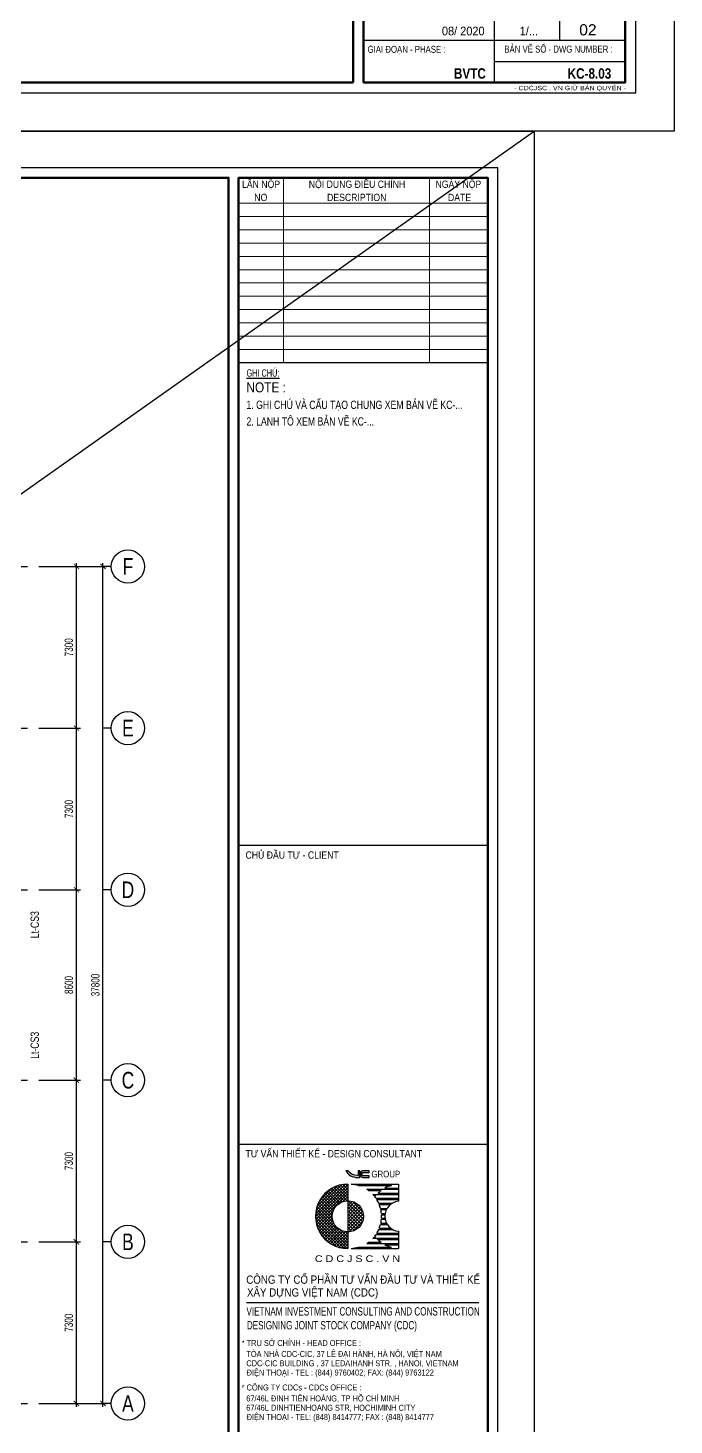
# Model space of a CAD drawing. Header units: millimetres. Extents: x 0 to 132458, y 0 to 365310.
# Drawn here: x 103290 to 132458, y 119774 to 182867 of the extents above; entities that cross this region are included whole.
import ezdxf
from ezdxf.enums import TextEntityAlignment as Align

# ---------------------------------------------------------------- set-up
doc = ezdxf.new("R2010")
doc.units = ezdxf.units.MM
doc.header["$LTSCALE"] = 400
doc.header["$PDSIZE"] = -2
doc.linetypes.add('CENTER2', pattern=[1.125, 0.75, -0.125, 0.125, -0.125])
doc.layers.get('0').update_dxf_attribs({"lineweight": 5})
doc.layers.get('Defpoints').update_dxf_attribs({"color": 2})
doc.layers.add('02.CDC.DIM', color=1, linetype='Continuous', lineweight=20)
for name, color, linetype in [('CDC -TEXT KHUNG', 7, 'Continuous'), ('CDC-KHUNGTEN', 9, 'Continuous'), ('CDC.01.AXIS', 160, 'CENTER2'), ('CDC.02.DIM', 1, 'Continuous'), ('CDC.06.TEXT', 2, 'Continuous')]:
    doc.layers.add(name, color=color, linetype=linetype)
doc.layers.add('KCS_Plotter', color=11, linetype='Continuous', plot=False)
doc.styles.add('ARIAL', font='arial.ttf', dxfattribs={"width": 0.6})
doc.styles.add('Arial_4', font='arial.ttf', dxfattribs={"width": 0.75, "height": 3})
doc.styles.add('Arial_B_3', font='arialbd.ttf', dxfattribs={"width": 0.75, "height": 3})
doc.styles.add('BIGTEXT', font='arial.ttf', dxfattribs={"width": 0.8})
doc.styles.add('KCS_SMTEXT', font='arial.ttf', dxfattribs={"width": 0.7})
doc.styles.add('KT CDC', font='arial.ttf', dxfattribs={"width": 0.85, "height": 200})
doc.dimstyles.new('KCS_DIM150', dxfattribs={"dimscale": 150, "dimtxt": 2.5, "dimasz": 1.6, "dimexe": 1.2, "dimexo": 0, "dimgap": 1, "dimtad": 1, "dimdec": 0, "dimzin": 0, "dimdsep": 46, "dimtxsty": 'KCS_SMTEXT', "dimblk": 'ARCHTICK', "dimcen": 0, "dimdle": 1, "dimclrd": 256, "dimclre": 256, "dimclrt": 2, "dimadec": 0, "dimazin": 0, "dimtfac": 1, "dimtdec": 0, "dimtix": 1, "dimtmove": 2, "dimatfit": 3, "dimfxl": 1, "dimtolj": 1, "dimtzin": 0, "dimarcsym": 0})

# ---------------------------------------------------------------- blocks, each defined once
blk = doc.blocks.new('_ArchTick')
at = {"color": 0, "linetype": 'ByBlock', "const_width": 0.15}
blk.add_lwpolyline([(-0.5, -0.5), (0.5, 0.5)], dxfattribs=at)
blk = doc.blocks.new('*D168')
at = {"layer": 'CDC.02.DIM', "lineweight": -2, "ltscale": 10, "transparency": 16777216}
for p, q in [((105477, 120597), (105477, 128197)), ((104277, 128047), (105657, 128047)), ((104277, 120747), (105657, 120747))]:
    blk.add_line(p, q, dxfattribs=at)
at = {"layer": 'Defpoints', "color": 0, "ltscale": 10, "transparency": 16777216}
for p in [(104277, 128047), (105477, 128047), (104277, 120747)]:
    blk.add_point(p, dxfattribs=at)
at = {"layer": 'CDC.02.DIM', "lineweight": -2, "ltscale": 10, "transparency": 16777216, "xscale": 240, "yscale": 240, "zscale": 240}
for p, rotation in [((105477, 128047), 90), ((105477, 120747), 270)]:
    blk.add_blockref('_ArchTick', p, dxfattribs=dict(at, rotation=rotation))
at = {"layer": 'CDC.02.DIM', "color": 2, "ltscale": 10, "transparency": 16777216, "insert": (105135, 124397), "char_height": 375, "attachment_point": 5, "rotation": 90, "style": 'KCS_SMTEXT'}
blk.add_mtext('\\A1;7300', dxfattribs=at)
blk = doc.blocks.new('*D169')
at = {"layer": 'CDC.02.DIM', "lineweight": -2, "ltscale": 10, "transparency": 16777216}
for p, q in [((104277, 135347), (105657, 135347)), ((105477, 127897), (105477, 135497)), ((104277, 128047), (105657, 128047))]:
    blk.add_line(p, q, dxfattribs=at)
at = {"layer": 'Defpoints', "color": 0, "ltscale": 10, "transparency": 16777216}
for p in [(104277, 135347), (105477, 135347), (104277, 128047)]:
    blk.add_point(p, dxfattribs=at)
at = {"layer": 'CDC.02.DIM', "lineweight": -2, "ltscale": 10, "transparency": 16777216, "xscale": 240, "yscale": 240, "zscale": 240}
for p, rotation in [((105477, 135347), 90), ((105477, 128047), 270)]:
    blk.add_blockref('_ArchTick', p, dxfattribs=dict(at, rotation=rotation))
at = {"layer": 'CDC.02.DIM', "color": 2, "ltscale": 10, "transparency": 16777216, "insert": (105135, 131697), "char_height": 375, "attachment_point": 5, "rotation": 90, "style": 'KCS_SMTEXT'}
blk.add_mtext('\\A1;7300', dxfattribs=at)
blk = doc.blocks.new('*D170')
at = {"layer": 'CDC.02.DIM', "lineweight": -2, "ltscale": 10, "transparency": 16777216}
for p, q in [((104277, 143947), (105657, 143947)), ((105477, 135197), (105477, 144097)), ((104277, 135347), (105657, 135347))]:
    blk.add_line(p, q, dxfattribs=at)
at = {"layer": 'Defpoints', "color": 0, "ltscale": 10, "transparency": 16777216}
for p in [(104277, 143947), (105477, 143947), (104277, 135347)]:
    blk.add_point(p, dxfattribs=at)
at = {"layer": 'CDC.02.DIM', "lineweight": -2, "ltscale": 10, "transparency": 16777216, "xscale": 240, "yscale": 240, "zscale": 240}
for p, rotation in [((105477, 143947), 90), ((105477, 135347), 270)]:
    blk.add_blockref('_ArchTick', p, dxfattribs=dict(at, rotation=rotation))
at = {"layer": 'CDC.02.DIM', "color": 2, "ltscale": 10, "transparency": 16777216, "insert": (105136, 139647), "char_height": 375, "attachment_point": 5, "rotation": 90, "style": 'KCS_SMTEXT'}
blk.add_mtext('\\A1;8600', dxfattribs=at)
blk = doc.blocks.new('*D171')
at = {"layer": 'CDC.02.DIM', "lineweight": -2, "ltscale": 10, "transparency": 16777216}
for p, q in [((104277, 151247), (105657, 151247)), ((105477, 143797), (105477, 151397)), ((104277, 143947), (105657, 143947))]:
    blk.add_line(p, q, dxfattribs=at)
at = {"layer": 'Defpoints', "color": 0, "ltscale": 10, "transparency": 16777216}
for p in [(104277, 151247), (105477, 151247), (104277, 143947)]:
    blk.add_point(p, dxfattribs=at)
at = {"layer": 'CDC.02.DIM', "lineweight": -2, "ltscale": 10, "transparency": 16777216, "xscale": 240, "yscale": 240, "zscale": 240}
for p, rotation in [((105477, 151247), 90), ((105477, 143947), 270)]:
    blk.add_blockref('_ArchTick', p, dxfattribs=dict(at, rotation=rotation))
at = {"layer": 'CDC.02.DIM', "color": 2, "ltscale": 10, "transparency": 16777216, "insert": (105135, 147597), "char_height": 375, "attachment_point": 5, "rotation": 90, "style": 'KCS_SMTEXT'}
blk.add_mtext('\\A1;7300', dxfattribs=at)
blk = doc.blocks.new('*D172')
at = {"layer": 'CDC.02.DIM', "lineweight": -2, "ltscale": 10, "transparency": 16777216}
for p, q in [((104277, 158547), (105657, 158547)), ((105477, 151097), (105477, 158697)), ((104277, 151247), (105657, 151247))]:
    blk.add_line(p, q, dxfattribs=at)
at = {"layer": 'Defpoints', "color": 0, "ltscale": 10, "transparency": 16777216}
for p in [(104277, 158547), (105477, 158547), (104277, 151247)]:
    blk.add_point(p, dxfattribs=at)
at = {"layer": 'CDC.02.DIM', "lineweight": -2, "ltscale": 10, "transparency": 16777216, "xscale": 240, "yscale": 240, "zscale": 240}
for p, rotation in [((105477, 158547), 90), ((105477, 151247), 270)]:
    blk.add_blockref('_ArchTick', p, dxfattribs=dict(at, rotation=rotation))
at = {"layer": 'CDC.02.DIM', "color": 2, "ltscale": 10, "transparency": 16777216, "insert": (105135, 154897), "char_height": 375, "attachment_point": 5, "rotation": 90, "style": 'KCS_SMTEXT'}
blk.add_mtext('\\A1;7300', dxfattribs=at)
blk = doc.blocks.new('*D173')
at = {"layer": 'CDC.02.DIM', "lineweight": -2, "ltscale": 10, "transparency": 16777216}
for p, q in [((104277, 158547), (106857, 158547)), ((106677, 120597), (106677, 158697)), ((104277, 120747), (106857, 120747))]:
    blk.add_line(p, q, dxfattribs=at)
at = {"layer": 'Defpoints', "color": 0, "ltscale": 10, "transparency": 16777216}
for p in [(104277, 158547), (106677, 158547), (104277, 120747)]:
    blk.add_point(p, dxfattribs=at)
at = {"layer": 'CDC.02.DIM', "lineweight": -2, "ltscale": 10, "transparency": 16777216, "xscale": 240, "yscale": 240, "zscale": 240}
for p, rotation in [((106677, 158547), 90), ((106677, 120747), 270)]:
    blk.add_blockref('_ArchTick', p, dxfattribs=dict(at, rotation=rotation))
at = {"layer": 'CDC.02.DIM', "color": 2, "ltscale": 10, "transparency": 16777216, "insert": (106335, 139647), "char_height": 375, "attachment_point": 5, "rotation": 90, "style": 'KCS_SMTEXT'}
blk.add_mtext('\\A1;37800', dxfattribs=at)
blk = doc.blocks.new('_Axis name')
at = {"layer": 'CDC.02.DIM'}
blk.add_line((0, 2.5), (0, 0), dxfattribs=at)
blk.add_circle((0, 7.5), 5, dxfattribs=at)
at = {"layer": 'CDC.02.DIM', "style": 'BIGTEXT', "width": 0.75}
blk.add_attdef('.', text='', height=5, dxfattribs=at).set_placement((0, 7.5), align=Align.MIDDLE)
blk = doc.blocks.new('CDTA1')
at = {"layer": 'CDC-KHUNGTEN', "color": 6, "lineweight": 25}
blk.add_line((0, 90), (-75, 90), dxfattribs=at)
at = {"layer": 'CDC-KHUNGTEN', "color": 6, "style": 'KT CDC', "width": 0.85}
blk.add_text('CHỦ ĐẦU TƯ - CLIENT', height=2.2, dxfattribs=at).set_placement((-72.93, 86))
blk = doc.blocks.new('LOGOmoi')
at = {"layer": 'CDC -TEXT KHUNG'}
h = blk.add_hatch(color=1, dxfattribs=at)
h.paths.add_polyline_path([(1.46, 5.45), (1.26, 5.45), (1.26, 4.88), (1.21, 4.88, -0.237912), (0.06, 5.45), (-0.2, 5.45, 0.272847), (1.14, 4.66), (1.46, 4.66)])
h.paths.add_polyline_path([(2.59, 5.45), (1.8, 5.45, 0.414214), (1.54, 5.2), (1.54, 4.92, 0.414214), (1.8, 4.66), (2.59, 4.66), (2.59, 4.87), (1.8, 4.87, -0.414214), (1.74, 4.92), (1.74, 5.2, -0.414214), (1.8, 5.25), (2.59, 5.25)])
h = blk.add_hatch(dxfattribs=at)
h.set_pattern_fill('ANSI37', color=102, scale=2.293939, angle=360, style=0)
h.set_pattern_definition([(45, (-2844.4439, 636.61023), (-0.178426552, 0.178426553), []), (135, (-2844.4439, 636.61023), (-0.178426552, -0.178426553), [])])
edge = h.paths.add_edge_path()
edge.add_arc((0.02, 0), 1.87, 90, 270)
edge.add_line((0.02, -1.88), (0.02, -3.84))
edge.add_line((0.02, -3.84), (-0.17, -3.84))
edge.add_line((-0.17, -3.84), (-0.36, -3.83))
edge.add_line((-0.36, -3.83), (-0.55, -3.8))
edge.add_line((-0.55, -3.8), (-0.73, -3.77))
edge.add_line((-0.73, -3.77), (-0.92, -3.73))
edge.add_line((-0.92, -3.73), (-1.1, -3.68))
edge.add_line((-1.1, -3.68), (-1.28, -3.62))
edge.add_line((-1.28, -3.62), (-1.45, -3.55))
edge.add_line((-1.45, -3.55), (-1.63, -3.48))
edge.add_line((-1.63, -3.48), (-1.79, -3.39))
edge.add_line((-1.79, -3.39), (-1.96, -3.3))
edge.add_line((-1.96, -3.3), (-2.12, -3.2))
edge.add_line((-2.12, -3.2), (-2.27, -3.09))
edge.add_line((-2.27, -3.09), (-2.42, -2.97))
edge.add_line((-2.42, -2.97), (-2.56, -2.85))
edge.add_line((-2.56, -2.85), (-2.7, -2.72))
edge.add_line((-2.7, -2.72), (-2.83, -2.58))
edge.add_line((-2.83, -2.58), (-2.95, -2.44))
edge.add_line((-2.95, -2.44), (-3.07, -2.29))
edge.add_line((-3.07, -2.29), (-3.18, -2.14))
edge.add_line((-3.18, -2.14), (-3.28, -1.98))
edge.add_line((-3.28, -1.98), (-3.37, -1.81))
edge.add_line((-3.37, -1.81), (-3.46, -1.64))
edge.add_line((-3.46, -1.64), (-3.53, -1.47))
edge.add_line((-3.53, -1.47), (-3.6, -1.3))
edge.add_line((-3.6, -1.3), (-3.66, -1.12))
edge.add_line((-3.66, -1.12), (-3.71, -0.93))
edge.add_line((-3.71, -0.93), (-3.75, -0.75))
edge.add_line((-3.75, -0.75), (-3.79, -0.56))
edge.add_line((-3.79, -0.56), (-3.81, -0.38))
edge.add_line((-3.81, -0.38), (-3.82, -0.19))
edge.add_line((-3.82, -0.19), (-3.83, 0))
edge.add_line((-3.83, 0), (-3.82, 0.19))
edge.add_line((-3.82, 0.19), (-3.81, 0.38))
edge.add_line((-3.81, 0.38), (-3.79, 0.56))
edge.add_line((-3.79, 0.56), (-3.75, 0.75))
edge.add_line((-3.75, 0.75), (-3.71, 0.93))
edge.add_line((-3.71, 0.93), (-3.66, 1.12))
edge.add_line((-3.66, 1.12), (-3.6, 1.3))
edge.add_line((-3.6, 1.3), (-3.53, 1.47))
edge.add_line((-3.53, 1.47), (-3.46, 1.64))
edge.add_line((-3.46, 1.64), (-3.37, 1.81))
edge.add_line((-3.37, 1.81), (-3.28, 1.98))
edge.add_line((-3.28, 1.98), (-3.18, 2.14))
edge.add_line((-3.18, 2.14), (-3.07, 2.29))
edge.add_line((-3.07, 2.29), (-2.95, 2.44))
edge.add_line((-2.95, 2.44), (-2.83, 2.58))
edge.add_line((-2.83, 2.58), (-2.7, 2.72))
edge.add_line((-2.7, 2.72), (-2.56, 2.85))
edge.add_line((-2.56, 2.85), (-2.42, 2.97))
edge.add_line((-2.42, 2.97), (-2.27, 3.09))
edge.add_line((-2.27, 3.09), (-2.12, 3.2))
edge.add_line((-2.12, 3.2), (-1.96, 3.3))
edge.add_line((-1.96, 3.3), (-1.79, 3.39))
edge.add_line((-1.79, 3.39), (-1.63, 3.48))
edge.add_line((-1.63, 3.48), (-1.45, 3.55))
edge.add_line((-1.45, 3.55), (-1.28, 3.62))
edge.add_line((-1.28, 3.62), (-1.1, 3.68))
edge.add_line((-1.1, 3.68), (-0.92, 3.73))
edge.add_line((-0.92, 3.73), (-0.73, 3.77))
edge.add_line((-0.73, 3.77), (-0.55, 3.8))
edge.add_line((-0.55, 3.8), (-0.36, 3.83))
edge.add_line((-0.36, 3.83), (-0.17, 3.84))
edge.add_line((-0.17, 3.84), (0.02, 3.84))
edge.add_line((0.02, 3.84), (0.02, 1.87))
h = blk.add_hatch(dxfattribs=at)
h.set_pattern_fill('ANSI37', color=1, scale=2.293939, angle=360, style=0)
h.set_pattern_definition([(45, (-486.53502, -144.21504), (-0.20275745, 0.20275745), []), (135, (-486.53502, -144.21504), (-0.20275745, -0.20275745), [])])
h.paths.add_polyline_path([(0.02, 1.87), (0.02, -1.81), (0.02, -1.88, 0.414214), (1.89, 0, 0.414214)])
at = {"layer": 'CDC -TEXT KHUNG', "color": 102}
for p, q in [((0.02, 3.84), (0.02, -1.81)), ((0.42, 3.85), (6.1, 3.85)), ((1.28, 3.7), (5.24, 3.7)), ((2.3, 3.24), (6.1, 3.24)), ((4.47, 3.39), (6.1, 3.39)), ((6.1, 3.85), (6.1, 1.81)), ((2.51, 3.09), (4.01, 3.09)), ((3.03, 2.63), (6.1, 2.63)), ((3.16, 2.49), (3.36, 2.49)), ((3.4, 2.17), (6.1, 2.17)), ((3.49, 2.03), (6.1, 2.03)), ((3.64, 2.78), (6.1, 2.78)), ((3.74, 1.57), (5.37, 1.57)), ((3.8, 1.42), (5.15, 1.42)), ((3.95, 0.96), (4.75, 0.96)), ((3.98, 0.81), (4.66, 0.81)), ((4.05, 0.35), (4.51, 0.35)), ((4.06, 0.2), (4.49, 0.2)), ((3.74, -1.57), (5.37, -1.57)), ((3.8, -1.42), (5.15, -1.42)), ((3.95, -0.96), (4.75, -0.96)), ((3.98, -0.81), (4.66, -0.81)), ((4.05, -0.35), (4.51, -0.35)), ((4.06, -0.2), (4.49, -0.2)), ((0.02, -1.81), (0.02, -3.84)), ((2.51, -3.09), (4.01, -3.09)), ((3.03, -2.63), (6.1, -2.63)), ((3.16, -2.49), (3.36, -2.49)), ((3.4, -2.17), (6.1, -2.17)), ((3.49, -2.03), (6.1, -2.03)), ((3.64, -2.78), (6.1, -2.78)), ((6.1, -1.79), (6.1, -3.84)), ((0.01, -3.84), (0.02, -3.84)), ((0.42, -3.84), (6.1, -3.84)), ((1.28, -3.7), (5.24, -3.7)), ((2.3, -3.24), (6.1, -3.24)), ((4.47, -3.39), (6.1, -3.39))]:
    blk.add_line(p, q, dxfattribs=at)
at = {"layer": 'CDC -TEXT KHUNG'}
blk.add_line((3.78, 1.21), (3.78, 1.21), dxfattribs=at)
at = {"layer": 'CDC -TEXT KHUNG', "color": 1}
for points in [[(1.46, 5.45), (1.26, 5.45), (1.26, 4.88), (1.21, 4.88, -0.237912), (0.06, 5.45), (-0.2, 5.45, 0.272847), (1.14, 4.66), (1.46, 4.66)], [(2.59, 5.45), (1.8, 5.45, 0.414214), (1.54, 5.2), (1.54, 4.92, 0.414214), (1.8, 4.66), (2.59, 4.66), (2.59, 4.87), (1.8, 4.87, -0.414214), (1.74, 4.92), (1.74, 5.2, -0.414214), (1.8, 5.25), (2.59, 5.25)]]:
    blk.add_lwpolyline(points, format="xyb", close=True, dxfattribs=at)
at = {"layer": 'CDC -TEXT KHUNG', "color": 102}
blk.add_circle((0.02, 0), 1.87, dxfattribs=at)
blk.add_arc((0, 0), 3.85, 89.7449, 270.2551, dxfattribs=at)
at = {"layer": 'CDC -TEXT KHUNG', "color": 112}
blk.add_ellipse((0.22, 0), major_axis=(-2.72, 2.72), ratio=1, start_param=-1.064136, end_param=-0.838054, dxfattribs=at)
at = {"layer": 'CDC -TEXT KHUNG', "color": 102}
for centre, major_axis, start_param, end_param in [((0.22, 0), (-2.72, 2.72), -1.423028, -1.355019), ((6.3, 0), (2.72, 2.72), 1.064136, 1.278853), ((0.22, 0), (2.72, 2.72), 6.199614, 6.251308), ((6.3, 0), (-2.72, 2.72), 0.083571, 0.124553), ((0.22, 0), (-2.72, 2.72), 4.527318, 4.587836), ((0.22, 0), (-2.72, 2.72), 4.346177, 4.481253), ((6.3, 0), (-2.72, 2.72), -0.147768, -0.022458), ((6.27, 0.01), (1.28, 1.28), 0.884906, 3.827483), ((0.22, 0), (-2.72, 2.72), 4.178765, 4.304301), ((0.22, 0), (2.72, 2.72), 5.589142, 5.7099), ((0.22, 0), (2.72, 2.72), 5.445131, 5.550443), ((0.22, 0), (2.72, 2.72), 4.943525, 5.078601), ((0.22, 0), (-2.72, 2.72), 3.549681, 3.675216), ((0.22, 0), (-2.72, 2.72), 3.714878, 3.835636), ((0.22, 0), (-2.72, 2.72), 2.925816, 2.993825), ((0.22, 0), (-2.72, 2.72), 3.17347, 3.225164), ((0.22, 0), (2.72, 2.72), 4.836942, 4.89746), ((6.3, 0), (-2.72, 2.72), 1.446243, 1.487225), ((6.3, 0), (-2.72, 2.72), 1.538919, 1.718564), ((0.22, 0.01), (2.72, 2.72), 3.979647, 4.205729), ((6.3, 0), (2.72, 2.72), 3.433536, 3.648253)]:
    blk.add_ellipse(centre, major_axis=major_axis, ratio=1, start_param=start_param, end_param=end_param, dxfattribs=at)
at = {"layer": 'CDC -TEXT KHUNG', "color": 1, "style": 'KT CDC', "width": 0.85}
blk.add_text('GROUP', height=0.792, dxfattribs=at).set_placement((2.85, 4.67))
at = {"layer": 'CDC -TEXT KHUNG', "color": 102, "style": 'KT CDC', "width": 1.15}
blk.add_text('C D C J S C . V N', height=0.8, dxfattribs=at).set_placement((-3.92, -5.47))
blk = doc.blocks.new('Khung tên chuẩn')
at = {"layer": 'CDC-KHUNGTEN', "color": 8, "lineweight": 9}
for p, q in [((76550, 58000), (76550, 52433)), ((80950, 58000), (80950, 52433)), ((82700, 57233), (75200, 57233)), ((82700, 56833), (75200, 56833)), ((82700, 56433), (75200, 56433)), ((82700, 56033), (75200, 56033)), ((82700, 55633), (75200, 55633)), ((82700, 55233), (75200, 55233)), ((82700, 54833), (75200, 54833)), ((82700, 54433), (75200, 54433)), ((82700, 54033), (75200, 54033)), ((82700, 53633), (75200, 53633)), ((82700, 53233), (75200, 53233)), ((82700, 52833), (75200, 52833))]:
    blk.add_line(p, q, dxfattribs=at)
at = {"layer": 'CDC-KHUNGTEN', "color": 6, "lineweight": 25}
for p, q in [((82700, 52433), (75200, 52433)), ((82700, 28900), (75200, 28900)), ((78950, 1400), (78950, 3800)), ((80825, 2600), (80825, 3800)), ((82700, 2600), (75200, 2600)), ((78950, 2000), (82700, 2000))]:
    blk.add_line(p, q, dxfattribs=at)
at = {"layer": 'CDC-KHUNGTEN', "color": 6}
blk.add_line((75439, 24136), (82433, 24136), dxfattribs=at)
at = {"layer": 'CDC-KHUNGTEN', "color": 8}
blk.add_lwpolyline([(75096, 1100), (83000, 1100), (83000, 58300), (3000, 58300), (3000, 1100), (75096, 1100)], dxfattribs=at)
at = {"layer": 'CDC-KHUNGTEN', "color": 255, "lineweight": 60}
blk.add_lwpolyline([(74900, 1400), (74900, 58000), (3300, 58000), (3300, 1400), (74900, 1400)], close=True, dxfattribs=at)
blk.add_lwpolyline([(75200, 1400), (82700, 1400), (82700, 58000), (75200, 58000), (75200, 1400)], dxfattribs=at)
at = {"layer": 'Defpoints', "color": 1, "ltscale": 0.2}
blk.add_lwpolyline([(0, 0), (0, 59400), (84100, 59400), (84100, 0), (0, 0)], close=True, dxfattribs=at)
at = {"layer": 'CDC-KHUNGTEN'}
for name, p, xscale, yscale, zscale in [('CDTA1', (82700, 28900), 100, 100, 100), ('LOGOmoi', (78480, 26732), 251.3908497502836, 251.3908497502836, 251.3908497502836)]:
    blk.add_blockref(name, p, dxfattribs=dict(at, xscale=xscale, yscale=yscale, zscale=zscale))
at = {"layer": 'CDC -TEXT KHUNG', "color": 7, "style": 'KT CDC', "width": 0.85}
for s, p in [('NO', (75672, 57299)), ('DESCRIPTION', (77863, 57299)), ('DATE', (81501, 57299))]:
    blk.add_text(s, height=220, dxfattribs=at).set_placement(p)
at = {"layer": 'CDC -TEXT KHUNG', "style": 'KT CDC', "width": 0.85}
blk.add_text('TƯ VẤN THIẾT KẾ - DESIGN CONSULTANT', height=220, dxfattribs=at).set_placement((78066, 28509), align=Align.CENTER)
at = {"layer": 'CDC -TEXT KHUNG', "color": 7, "style": 'Arial_B_3', "width": 0.8}
blk.add_text('BVTC', height=300, dxfattribs=at).set_placement((78705, 1508), align=Align.RIGHT)
at = {"layer": 'CDC -TEXT KHUNG', "color": 6, "style": 'KT CDC', "width": 1.15}
blk.add_text('- CDCJSC . VN GIỮ BẢN QUYỂN -', height=125.69, dxfattribs=at).set_placement((79519, 1177))
at = {"layer": 'CDC -TEXT KHUNG', "char_height": 220, "attachment_point": 2, "line_spacing_factor": 0.941778, "style": 'KT CDC'}
for s, insert, width in [('LẦN NỘP', (75875, 57916), 1464.22), ('NỘI DUNG ĐIỀU CHỈNH', (78763, 57916), 3699.71), ('NGÀY NỘP', (81814, 57916), 1755.59)]:
    blk.add_mtext(s, dxfattribs=dict(at, insert=insert, width=width))
at = {"layer": 'CDC-KHUNGTEN', "color": 7, "style": 'Arial_4', "width": 0.85}
blk.add_text('NOTE :', height=300, dxfattribs=at).set_placement((75436, 51540))
at = {"layer": 'CDC-KHUNGTEN', "color": 6}
for s, height, style, width, p in [('CÔNG TY CỔ PHẦN TƯ VẤN ÐẦU TƯ VÀ THIẾT KẾ', 250, 'KT CDC', 0.84, (75430, 24703)), ('XÂY DỰNG VIỆT NAM (CDC)', 250, 'KT CDC', 0.84, (75452, 24317)), ('VIETNAM INVESTMENT CONSULTING AND CONSTRUCTION ', 250, 'KT CDC', 0.7, (75436, 23747)), ('DESIGNING JOINT STOCK COMPANY (CDC)', 250, 'KT CDC', 0.7, (75448, 23330)), ('* TRỤ SỞ CHÍNH - HEAD OFFICE :', 180, 'KT CDC', 0.85, (75294, 22830)), ('TÒA NHÀ CDC-CIC, 37 LÊ ĐẠI HÀNH, HÀ NỘI, VIỆT NAM', 180, 'KT CDC', 0.85, (75433, 22500)), ('ĐIỆN THOẠI - TEL : (844) 9760402; FAX: (844) 9763122', 180, 'KT CDC', 0.85, (75441, 21940)), ('CDC-CIC BUILDING , 37 LEDAIHANH STR. , HANOI, VIETNAM', 180, 'KT CDC', 0.85, (75433, 22220)), ('* CÔNG TY CDCs - CDCs OFFICE :', 180, 'KT CDC', 0.85, (75292, 21490)), ('67/46L ĐINH TIÊN HOÀNG, TP HỒ CHÍ MINH', 180, 'KT CDC', 0.85, (75430, 21160)), ('67/46L DINHTIENHOANG STR, HOCHIMINH CITY', 180, 'KT CDC', 0.85, (75430, 20880)), ('ĐIỆN THOẠI - TEL: (848) 8414777; FAX : (848) 8414777', 180, 'KT CDC', 0.85, (75442, 20600)), ('GIAI ĐOẠN - PHASE :', 200, 'ARIAL', 0.8, (75315, 2250)), ('BẢN VẼ SỐ - DWG NUMBER :', 200, 'ARIAL', 0.8, (79236, 2256))]:
    blk.add_text(s, height=height, dxfattribs=dict(at, style=style, width=width)).set_placement(p)
at = {"layer": 'CDC-KHUNGTEN', "color": 7, "style": 'ARIAL', "width": 0.9}
for s, p in [('08/ 2020', (78670, 2750)), ('1/...', (80200, 2750))]:
    blk.add_text(s, height=250, dxfattribs=at).set_placement(p, align=Align.RIGHT)
at = {"layer": 'CDC-KHUNGTEN', "color": 7, "style": 'KT CDC'}
blk.add_text('02', height=320, dxfattribs=at).set_placement((81879, 2750), align=Align.RIGHT)
at = {"layer": 'CDC-KHUNGTEN', "color": 6, "insert": (75436, 52233), "char_height": 220, "width": 1881.96, "attachment_point": 1, "style": 'ARIAL'}
blk.add_mtext('{\\LGHI CHÚ:}', dxfattribs=at)

msp = doc.modelspace()

# ---------------------------------------------------------------- linework, layer by layer
at = {"layer": 'CDC.01.AXIS', "ltscale": 10}
for p, q in [((10276.8, 158547.2), (104277.1, 158547.2)), ((10276.8, 151247.2), (104277.1, 151247.2)), ((10276.8, 143947.2), (104277.1, 143947.2)), ((10276.8, 135347.2), (104277.1, 135347.2)), ((10276.8, 128047.2), (104277.1, 128047.2)), ((10276.8, 120747.2), (104277.1, 120747.2))]:
    msp.add_line(p, q, dxfattribs=at)
at = {"layer": 'KCS_Plotter', "linetype": 'ByBlock', "ltscale": 10}
msp.add_line((0, 89100), (126150, 178200), dxfattribs=at)

# ---------------------------------------------------------------- block references
for p, xscale, yscale, zscale in [((0, 178200), 1.575000000011642, 1.575000000011642, 1.575000000011642), ((0, 89100), 1.5, 1.5, 1.5)]:
    msp.add_blockref('Khung tên chuẩn', p, dxfattribs=dict(xscale=xscale, yscale=yscale, zscale=zscale))
at = {"layer": '02.CDC.DIM'}
ref = msp.add_blockref('_Axis name', (106677.1, 158547.2), dxfattribs=dict(at, xscale=150, yscale=150, zscale=150, rotation=270))
ref.add_attrib('.', 'F', dxfattribs={"layer": 'CDC.02.DIM', "height": 750, "style": 'BIGTEXT', "width": 0.75}).set_placement((107802.1, 158547.2), align=Align.MIDDLE)
ref = msp.add_blockref('_Axis name', (106677.1, 151247.2), dxfattribs=dict(at, xscale=150, yscale=150, zscale=150, rotation=270))
ref.add_attrib('.', 'E', dxfattribs={"layer": 'CDC.02.DIM', "height": 750, "style": 'BIGTEXT', "width": 0.75}).set_placement((107802.1, 151247.2), align=Align.MIDDLE)
ref = msp.add_blockref('_Axis name', (106677.1, 143947.2), dxfattribs=dict(at, xscale=150, yscale=150, zscale=150, rotation=270))
ref.add_attrib('.', 'D', dxfattribs={"layer": 'CDC.02.DIM', "height": 750, "style": 'BIGTEXT', "width": 0.75}).set_placement((107802.1, 143947.2), align=Align.MIDDLE)
ref = msp.add_blockref('_Axis name', (106677.1, 135347.2), dxfattribs=dict(at, xscale=150, yscale=150, zscale=150, rotation=270))
ref.add_attrib('.', 'C', dxfattribs={"layer": 'CDC.02.DIM', "height": 750, "style": 'BIGTEXT', "width": 0.75}).set_placement((107802.1, 135347.2), align=Align.MIDDLE)
ref = msp.add_blockref('_Axis name', (106677.1, 128047.2), dxfattribs=dict(at, xscale=150, yscale=150, zscale=150, rotation=270))
ref.add_attrib('.', 'B', dxfattribs={"layer": 'CDC.02.DIM', "height": 750, "style": 'BIGTEXT', "width": 0.75}).set_placement((107802.1, 128047.2), align=Align.MIDDLE)
ref = msp.add_blockref('_Axis name', (106677.1, 120747.2), dxfattribs=dict(at, xscale=150, yscale=150, zscale=150, rotation=270))
ref.add_attrib('.', 'A', dxfattribs={"layer": 'CDC.02.DIM', "height": 750, "style": 'BIGTEXT', "width": 0.75}).set_placement((107802.1, 120747.2), align=Align.MIDDLE)

# ---------------------------------------------------------------- texts
at = {"layer": 'CDC -TEXT KHUNG', "style": 'Arial_B_3', "width": 0.8}
msp.add_text('KC-8.03', height=472.5, dxfattribs=at).set_placement((129622.5, 180574.8), align=Align.RIGHT)
at = {"layer": 'CDC.06.TEXT', "style": 'ARIAL', "width": 0.75}
for s, p in [('1. GHI CHÚ VÀ CẤU TẠO CHUNG XEM BẢN VẼ KC-...', (113153.7, 165847.5)), ('2. LANH TÔ XEM BẢN VẼ KC-...', (113153.7, 165097.5))]:
    msp.add_text(s, height=375, dxfattribs=at).set_placement(p, align=Align.MIDDLE_LEFT)
at = {"layer": 'CDC.06.TEXT', "ltscale": 10, "style": 'KCS_SMTEXT', "width": 0.75}
for p in [(103783.3, 142370.5), (103783.3, 136922.1)]:
    msp.add_text('Lt-CS3', height=375, rotation=90, dxfattribs=at).set_placement(p, align=Align.CENTER)

# ---------------------------------------------------------------- dimensions: what is measured, and where the dimension line sits
at = {"layer": 'CDC.02.DIM', "ltscale": 10}
for base, p1, p2, picture, middle in [((105477.1, 158547.2), (104277.1, 151247.2), (104277.1, 158547.2), '*D172', (105135.5, 154897.2)), ((106677.1, 158547.2), (104277.1, 120747.2), (104277.1, 158547.2), '*D173', (106335.5, 139647.2)), ((105477.1, 151247.2), (104277.1, 143947.2), (104277.1, 151247.2), '*D171', (105135.5, 147597.2)), ((105477.1, 143947.2), (104277.1, 135347.2), (104277.1, 143947.2), '*D170', (105135.6, 139647.2)), ((105477.1, 135347.2), (104277.1, 128047.2), (104277.1, 135347.2), '*D169', (105135.5, 131697.2)), ((105477.1, 128047.2), (104277.1, 120747.2), (104277.1, 128047.2), '*D168', (105135.5, 124397.2))]:
    dim = msp.add_linear_dim(base=base, p1=p1, p2=p2, angle=90, dimstyle='KCS_DIM150', dxfattribs=at)
    dim.commit()
    dim.dimension.update_dxf_attribs({"geometry": picture, "text_midpoint": middle})

doc.saveas('drawing.dxf')
